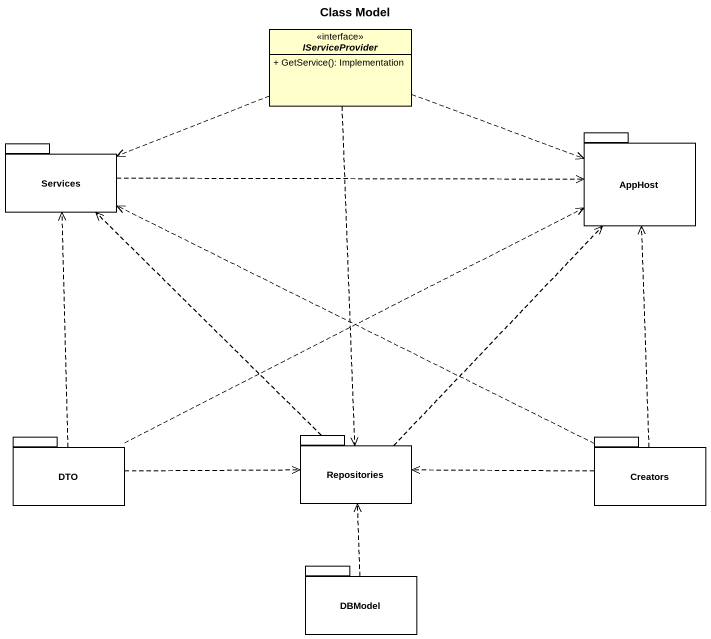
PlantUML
@startuml
title Class Model
hide circle
hide empty members
skinparam classAttributeIconSize 0
interface IServiceProvider {
  + GetService(): Implementation
}
package Services {
}
package AppHost {
}
package DTO {
}
package Repositories {
}
package Creators {
}
package DBModel {
}
IServiceProvider .left.> Services
IServiceProvider .right.> AppHost
IServiceProvider ..> Repositories
Services .right.> AppHost
DTO .up.> Services
DTO .right.> AppHost
DTO .right.> Repositories
Repositories .up.> Services
Repositories .up.> AppHost
Creators .left.> Services
Creators .up.> AppHost
Creators .left.> Repositories
DBModel .up.> Repositories
@enduml
